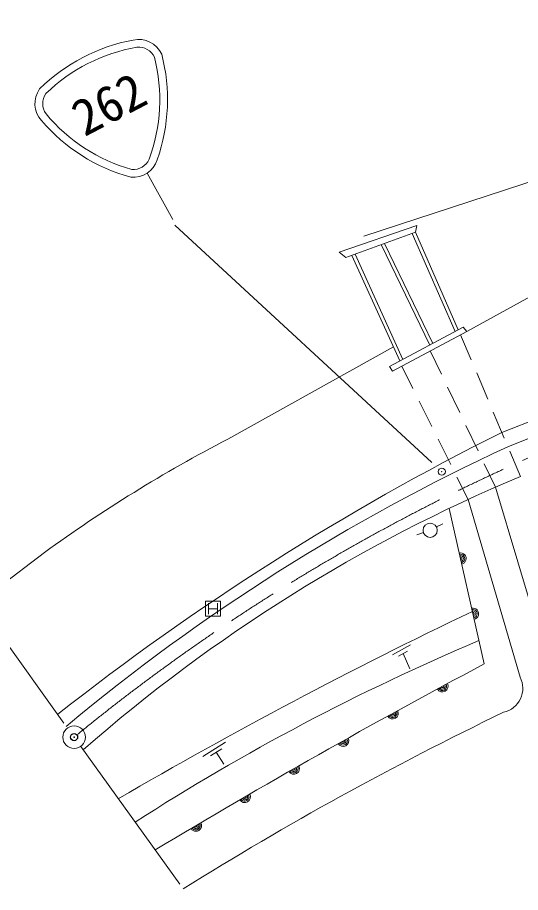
# Model space of a CAD drawing. Units: millimetres, scale not verified. Extents: x 40000 to 680000, y 20000 to 380000.
# Drawn here: x 83426 to 118952, y 240190 to 302026 of the extents above; entities that cross this region are included whole.
import ezdxf
from ezdxf.enums import TextEntityAlignment as Align

# ---------------------------------------------------------------- set-up
doc = ezdxf.new("R2010")
doc.units = ezdxf.units.MM
doc.header["$LTSCALE"] = 1000
doc.header["$PDMODE"] = 32
doc.header["$PDSIZE"] = 500
doc.linetypes.add('CHAIN', pattern=[18.5, 12, -1.5, 3.5, -1.5])
for name, color, linetype, lineweight in [('M-BGD', 7, 'Continuous', 13), ('M-BMK', 2, 'CHAIN', 13), ('M-BMK-SRVR', 3, 'Continuous', 13), ('M-STR-STRC', 7, 'Continuous', 13)]:
    doc.layers.add(name, color=color, linetype=linetype, lineweight=lineweight)
doc.layers.add('M-OTRS', color=6, linetype='Continuous')
doc.styles.add('ＭＳ ゴシック', font='')
doc.styles.get('ＭＳ ゴシック').set_extended_font_data('MS Gothic')

# ---------------------------------------------------------------- blocks, each defined once
blk = doc.blocks.new('ﾌﾟﾛｯﾄﾏｰｸ-02')
at = {"color": 3, "linetype": 'Continuous', "lineweight": 13}
blk.add_circle((0, 0), 0.5, dxfattribs=at)

msp = doc.modelspace()

# ---------------------------------------------------------------- linework, layer by layer
at = {"layer": 'M-BGD'}
for p, q in [((115155, 279844), (155437, 302026)), ((107880, 286581), (121640, 291075)), ((106143, 285453), (111642, 287323)), ((111642, 287323), (111543, 286852)), ((106611, 285068), (111543, 286852)), ((111300, 286764), (114334, 279831)), ((111536, 286850), (114555, 279950)), ((109112, 285973), (112538, 278870)), ((109348, 286058), (112759, 278988)), ((106143, 285453), (106611, 285068)), ((107040, 285202), (110425, 277757)), ((107268, 285306), (110653, 277861)), ((109709, 277355), (114910, 280140)), ((114910, 280140), (115159, 279846)), ((109919, 277042), (115155, 279844)), ((114718, 279610), (115471, 277827)), ((109976, 278744), (98289, 272230)), ((112583, 278468), (113375, 276810)), ((109709, 277355), (109919, 277042)), ((110571, 277391), (111355, 275812)), ((115861, 276906), (116640, 275064)), ((113806, 275908), (114668, 274103)), ((111799, 274916), (112688, 273125)), ((117030, 274143), (117809, 272301)), ((115099, 273201), (115961, 271396)), ((118065, 271694), (121604, 273119)), ((113133, 272229), (114022, 270437)), ((118198, 271380), (118952, 269598)), ((116392, 270494), (117183, 268837)), ((114467, 269542), (115251, 267962)), ((117183, 268837), (121198, 255358)), ((118924, 255414), (115251, 267962)), ((116392, 256343), (113916, 267336)), ((116392, 256343), (113916, 267336)), ((113013, 266020), (113456, 266252)), ((112095, 265633), (111620, 265478)), ((80618, 260641), (85326, 264214)), ((96710, 259722), (96710, 260772)), ((96710, 260772), (97760, 260772)), ((96907, 260641), (96907, 259854)), ((97563, 260641), (97563, 259854)), ((97760, 260772), (97760, 259722)), ((97760, 259722), (96710, 259722)), ((96907, 260247), (97563, 260247)), ((109905, 256997), (111184, 257695)), ((110343, 256900), (110982, 257249)), ((110663, 257075), (111136, 255992)), ((96526, 249795), (98120, 250815)), ((97057, 249843), (97854, 250353)), ((97456, 250098), (97987, 249270))]:
    msp.add_line(p, q, dxfattribs=at)
msp.add_lwpolyline([(117637, 272706), (120378, 273778), (148097, 283573)], dxfattribs=at)
msp.add_circle((112571, 265787), 500, dxfattribs=at)
for centre, radius, start, end in [((199361, 109356), 182653, 116.57856, 128.25718), ((144536, 182960), 100538, 117.38625, 126.08079), ((176946, 144250), 140388, 114.79761, 129.9113), ((162914, 164983), 113477, 112.79358, 131.26923), ((114715, 263791), 400, 282.69182, 102.69182), ((114715, 263791), 300, 282.69182, 102.69182), ((114715, 263791), 200, 282.69182, 102.69182), ((114715, 263791), 100, 282.69182, 102.69182), ((263163, -49157), 342635, 115.51824, 120.25107), ((115593, 259889), 400, 282.69182, 102.69182), ((115593, 259889), 300, 282.69182, 102.69182), ((115593, 259889), 200, 282.69182, 102.69182), ((115593, 259889), 100, 282.69182, 102.69182), ((178070, 111101), 159459, 112.9044, 122.78073), ((346822, -178112), 491782, 117.94102, 121.05245), ((346822, -178112), 491782, 117.94102, 121.05245), ((117384, 254619), 1733, 282.39018, 27.31253), ((113435, 254762), 400, 208.33167, 28.33167), ((113435, 254762), 300, 208.33167, 28.33167), ((113435, 254762), 200, 208.34332, 28.32002), ((113435, 254762), 100, 208.3375, 28.32585), ((219064, 42592), 233460, 115.71807, 122.06367), ((109922, 252850), 400, 208.7977, 28.7977), ((109922, 252850), 300, 208.7977, 28.7977), ((109922, 252850), 200, 208.80935, 28.78605), ((109922, 252850), 100, 208.80352, 28.79187), ((106424, 250908), 400, 209.26372, 29.26372), ((106424, 250908), 300, 209.26372, 29.26372), ((106424, 250908), 200, 209.27537, 29.25207), ((106424, 250908), 100, 209.26955, 29.2579), ((102943, 248939), 400, 209.72975, 29.72975), ((102943, 248939), 300, 209.72975, 29.72975), ((102943, 248939), 200, 209.7414, 29.7181), ((102943, 248939), 100, 209.73558, 29.72393), ((99478, 246941), 400, 210.19578, 30.19578), ((99478, 246941), 300, 210.19578, 30.19578), ((99478, 246941), 200, 210.20743, 30.18413), ((99478, 246941), 100, 210.2016, 30.18995), ((96028, 244915), 400, 210.6618, 30.6618), ((96028, 244915), 300, 210.6618, 30.6618), ((96028, 244915), 200, 210.67345, 30.65015), ((96028, 244915), 100, 210.66763, 30.65598)]:
    msp.add_arc(centre, radius, start, end, dxfattribs=at)
at = {"layer": 'M-BMK'}
for p, q in [((68912, 276935), (86956, 251818)), ((87890, 250518), (105933, 225401))]:
    msp.add_line(p, q, dxfattribs=at)
msp.add_arc((176067, 142967), 139876, 109.11915, 129.32616, dxfattribs=at)
at = {"layer": 'M-OTRS'}
msp.add_point((87423, 251168), dxfattribs=at)
at = {"layer": 'M-STR-STRC'}
for p, q in [((92581, 291025), (94392, 287739)), ((94549, 287352), (112686, 270586))]:
    msp.add_line(p, q, dxfattribs=at)
for centre, radius, start, end in [((93919, 287942), 12704, 100.51625, 134.66288), ((93919, 287942), 12154, 99.74783, 134.2754), ((91994, 298706), 1771, 24.19475, 102.84708), ((91998, 298725), 1203, 23.91518, 96.53823), ((81319, 296216), 12704, 340.51625, 14.66288), ((81319, 296216), 12154, 339.74783, 14.2754), ((86425, 295942), 1771, 144.19475, 222.84708), ((86406, 295936), 1203, 143.91518, 216.53823), ((94784, 302990), 12154, 219.74783, 254.2754), ((94784, 302990), 12704, 220.51625, 254.66288), ((91603, 292501), 1771, 264.19475, 342.84708), ((91618, 292488), 1203, 263.91518, 336.53823)]:
    msp.add_arc(centre, radius, start, end, dxfattribs=at)
msp.add_point((113395, 269932), dxfattribs=at)

# ---------------------------------------------------------------- block references
at = {"layer": 'M-BMK-SRVR', "xscale": 1600, "yscale": 1600, "rotation": 90}
msp.add_blockref('ﾌﾟﾛｯﾄﾏｰｸ-02', (87423, 251168), dxfattribs=at)

# ---------------------------------------------------------------- texts
at = {"layer": 'M-STR-STRC', "style": 'ＭＳ ゴシック'}
msp.add_text('262', height=2566, rotation=27.582, dxfattribs=at).set_placement((89875, 295918), align=Align.MIDDLE_CENTER)

doc.saveas('drawing.dxf')
